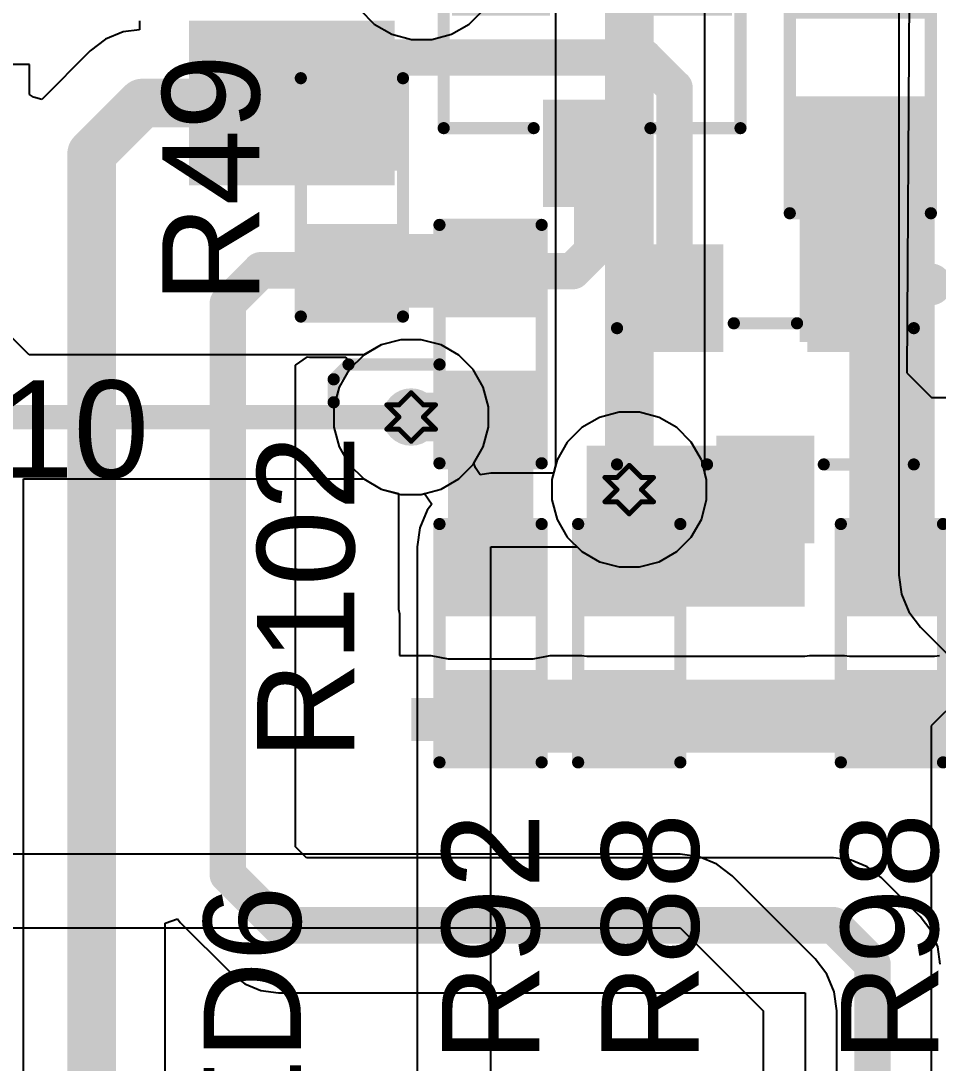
# Model space of a CAD drawing. Header units: inches. Extents: x -3 to 5437, y -3 to 5435.
# Drawn here: x 132.48 to 142.06, y 30.69 to 41.58 of the extents above; entities that cross this region are included whole.
import ezdxf

# ---------------------------------------------------------------- set-up
doc = ezdxf.new("R2010")
doc.units = ezdxf.units.IN
for name, color, linetype in [('Bottom Layer', 5, 'Continuous'), ('Bottom Solder', 6, 'Continuous'), ('Drill Drawing', 1, 'Continuous'), ('GND', 16, 'Continuous'), ('PWR', 76, 'Continuous'), ('Top Layer', 1, 'Continuous'), ('Top Overlay', 2, 'Continuous'), ('Top Paste', 8, 'Continuous'), ('Top Solder', 216, 'Continuous'), ('Via Holes', 16, 'Continuous')]:
    doc.layers.add(name, color=color, linetype=linetype)
doc.styles.add('Arial', font='', dxfattribs={"height": 0.2})
doc.styles.get('Arial').set_extended_font_data('Arial')

# ---------------------------------------------------------------- blocks, each defined once
blk = doc.blocks.new('SOT_23_135')
at = {"layer": 'Top Layer'}
for points in [[(-0.41, 1.46), (0.41, 1.46), (0.41, 0.54), (-0.41, 0.54)], [(-1.36, -0.54), (-0.54, -0.54), (-0.54, -1.46), (-1.36, -1.46)], [(0.54, -0.54), (1.36, -0.54), (1.36, -1.46), (0.54, -1.46)]]:
    blk.add_hatch(color=1, dxfattribs=at).paths.add_polyline_path(points)
at = {"layer": 'Top Paste'}
for points in [[(-0.41, 1.46), (0.41, 1.46), (0.41, 0.54), (-0.41, 0.54)], [(-1.36, -0.54), (-0.54, -0.54), (-0.54, -1.46), (-1.36, -1.46)], [(0.54, -0.54), (1.36, -0.54), (1.36, -1.46), (0.54, -1.46)]]:
    blk.add_hatch(color=8, dxfattribs=at).paths.add_polyline_path(points)
at = {"layer": 'Top Solder'}
for points in [[(-0.512, 1.562), (0.512, 1.562), (0.512, 0.438), (-0.512, 0.438)], [(-1.462, -0.438), (-0.438, -0.438), (-0.438, -1.562), (-1.462, -1.562)], [(0.438, -0.438), (1.462, -0.438), (1.462, -1.562), (0.438, -1.562)]]:
    blk.add_hatch(color=216, dxfattribs=at).paths.add_polyline_path(points)
at = {"layer": 'Top Overlay'}
for points in [[(-1.549, 0.737, 0.127, 0.127, 0), (-1.549, -0.686, 0.127, 0.127, 0)], [(-0.61, 0.737, 0.127, 0.127, 0), (-1.549, 0.737, 0.127, 0.127, 0)], [(1.549, 0.737, 0.127, 0.127, 0), (0.61, 0.737, 0.127, 0.127, 0)], [(1.549, 0.737, 0.127, 0.127, 0), (1.549, -0.686, 0.127, 0.127, 0)], [(0.33, -0.737, 0.127, 0.127, 0), (-0.33, -0.737, 0.127, 0.127, 0)]]:
    blk.add_lwpolyline(points, format="xyseb", dxfattribs=at)
for points in [[(-1.581, 0.737, 0.0635, 0.0635, 1), (-1.518, 0.737, 0.0635, 0.0635, 1)], [(-1.581, 0.737, 0.0635, 0.0635, 1), (-1.518, 0.737, 0.0635, 0.0635, 1)], [(-0.641, 0.737, 0.0635, 0.0635, 1), (-0.578, 0.737, 0.0635, 0.0635, 1)], [(0.578, 0.737, 0.0635, 0.0635, 1), (0.641, 0.737, 0.0635, 0.0635, 1)], [(1.518, 0.737, 0.0635, 0.0635, 1), (1.581, 0.737, 0.0635, 0.0635, 1)], [(1.518, 0.737, 0.0635, 0.0635, 1), (1.581, 0.737, 0.0635, 0.0635, 1)], [(-1.581, -0.686, 0.0635, 0.0635, 1), (-1.518, -0.686, 0.0635, 0.0635, 1)], [(1.518, -0.686, 0.0635, 0.0635, 1), (1.581, -0.686, 0.0635, 0.0635, 1)], [(-0.362, -0.737, 0.0635, 0.0635, 1), (-0.298, -0.737, 0.0635, 0.0635, 1)], [(0.298, -0.737, 0.0635, 0.0635, 1), (0.362, -0.737, 0.0635, 0.0635, 1)], [(-1.636, -1.143, 0.254, 0.254, 1), (-1.819, -1.143, 0.254, 0.254, 1)], [(-1.882, -1.143, 0.127, 0.127, 1), (-1.755, -1.143, 0.127, 0.127, 1)], [(-1.699, -1.143, 0.127, 0.127, 1), (-1.572, -1.143, 0.127, 0.127, 1)]]:
    blk.add_lwpolyline(points, format="xyseb", close=True, dxfattribs=at)
blk = doc.blocks.new('RES_0603_294')
at = {"layer": 'Top Layer'}
for points in [[(-0.381, 0.4445), (-0.381, -0.4445), (-1.143, -0.4445), (-1.143, 0.4445)], [(1.143, 0.4445), (1.143, -0.4445), (0.381, -0.4445), (0.381, 0.4445)]]:
    blk.add_hatch(color=1, dxfattribs=at).paths.add_polyline_path(points)
at = {"layer": 'Top Paste'}
for points in [[(-0.381, 0.4445), (-0.381, -0.4445), (-1.143, -0.4445), (-1.143, 0.4445)], [(1.143, 0.4445), (1.143, -0.4445), (0.381, -0.4445), (0.381, 0.4445)]]:
    blk.add_hatch(color=8, dxfattribs=at).paths.add_polyline_path(points)
at = {"layer": 'Top Solder'}
for points in [[(-0.2794, 0.5461), (-0.2794, -0.5461), (-1.2446, -0.5461), (-1.2446, 0.5461)], [(1.2446, 0.5461), (1.2446, -0.5461), (0.2794, -0.5461), (0.2794, 0.5461)]]:
    blk.add_hatch(color=216, dxfattribs=at).paths.add_polyline_path(points)
at = {"layer": 'Top Overlay'}
for points in [[(-1.2446, 0.5334, 0.127, 0.127, 0), (-1.2446, -0.5334, 0.127, 0.127, 0)], [(-1.2446, 0.5334, 0.127, 0.127, 0), (1.2446, 0.5334, 0.127, 0.127, 0)], [(1.2446, 0.5334, 0.127, 0.127, 0), (1.2446, -0.5334, 0.127, 0.127, 0)], [(-1.2446, -0.5334, 0.127, 0.127, 0), (1.2446, -0.5334, 0.127, 0.127, 0)]]:
    blk.add_lwpolyline(points, format="xyseb", dxfattribs=at)
for points in [[(-1.27635, 0.5334, 0.0635, 0.0635, 1), (-1.21285, 0.5334, 0.0635, 0.0635, 1)], [(-1.27635, 0.5334, 0.0635, 0.0635, 1), (-1.21285, 0.5334, 0.0635, 0.0635, 1)], [(1.21285, 0.5334, 0.0635, 0.0635, 1), (1.27635, 0.5334, 0.0635, 0.0635, 1)], [(1.21285, 0.5334, 0.0635, 0.0635, 1), (1.27635, 0.5334, 0.0635, 0.0635, 1)], [(-1.27635, -0.5334, 0.0635, 0.0635, 1), (-1.21285, -0.5334, 0.0635, 0.0635, 1)], [(-1.27635, -0.5334, 0.0635, 0.0635, 1), (-1.21285, -0.5334, 0.0635, 0.0635, 1)], [(1.21285, -0.5334, 0.0635, 0.0635, 1), (1.27635, -0.5334, 0.0635, 0.0635, 1)], [(1.21285, -0.5334, 0.0635, 0.0635, 1), (1.27635, -0.5334, 0.0635, 0.0635, 1)]]:
    blk.add_lwpolyline(points, format="xyseb", close=True, dxfattribs=at)
blk = doc.blocks.new('RES_0603_298')
at = {"layer": 'Top Layer'}
for points in [[(-0.381, 0.4445), (-0.381, -0.4445), (-1.143, -0.4445), (-1.143, 0.4445)], [(1.143, 0.4445), (1.143, -0.4445), (0.381, -0.4445), (0.381, 0.4445)]]:
    blk.add_hatch(color=1, dxfattribs=at).paths.add_polyline_path(points)
at = {"layer": 'Top Paste'}
for points in [[(-0.381, 0.4445), (-0.381, -0.4445), (-1.143, -0.4445), (-1.143, 0.4445)], [(1.143, 0.4445), (1.143, -0.4445), (0.381, -0.4445), (0.381, 0.4445)]]:
    blk.add_hatch(color=8, dxfattribs=at).paths.add_polyline_path(points)
at = {"layer": 'Top Solder'}
for points in [[(-0.2794, 0.5461), (-0.2794, -0.5461), (-1.2446, -0.5461), (-1.2446, 0.5461)], [(1.2446, 0.5461), (1.2446, -0.5461), (0.2794, -0.5461), (0.2794, 0.5461)]]:
    blk.add_hatch(color=216, dxfattribs=at).paths.add_polyline_path(points)
at = {"layer": 'Top Overlay'}
for points in [[(-1.2446, -0.5334, 0.127, 0.127, 0), (-1.2446, 0.5334, 0.127, 0.127, 0)], [(1.2446, 0.5334, 0.127, 0.127, 0), (-1.2446, 0.5334, 0.127, 0.127, 0)], [(1.2446, -0.5334, 0.127, 0.127, 0), (1.2446, 0.5334, 0.127, 0.127, 0)], [(1.2446, -0.5334, 0.127, 0.127, 0), (-1.2446, -0.5334, 0.127, 0.127, 0)]]:
    blk.add_lwpolyline(points, format="xyseb", dxfattribs=at)
for points in [[(-1.27635, 0.5334, 0.0635, 0.0635, 1), (-1.21285, 0.5334, 0.0635, 0.0635, 1)], [(-1.27635, 0.5334, 0.0635, 0.0635, 1), (-1.21285, 0.5334, 0.0635, 0.0635, 1)], [(1.21285, 0.5334, 0.0635, 0.0635, 1), (1.27635, 0.5334, 0.0635, 0.0635, 1)], [(1.21285, 0.5334, 0.0635, 0.0635, 1), (1.27635, 0.5334, 0.0635, 0.0635, 1)], [(-1.27635, -0.5334, 0.0635, 0.0635, 1), (-1.21285, -0.5334, 0.0635, 0.0635, 1)], [(-1.27635, -0.5334, 0.0635, 0.0635, 1), (-1.21285, -0.5334, 0.0635, 0.0635, 1)], [(1.21285, -0.5334, 0.0635, 0.0635, 1), (1.27635, -0.5334, 0.0635, 0.0635, 1)], [(1.21285, -0.5334, 0.0635, 0.0635, 1), (1.27635, -0.5334, 0.0635, 0.0635, 1)]]:
    blk.add_lwpolyline(points, format="xyseb", close=True, dxfattribs=at)
blk = doc.blocks.new('RES_0805_300')
at = {"layer": 'Top Layer'}
for points in [[(-1.524, 0.635), (-0.508, 0.635), (-0.508, -0.635), (-1.524, -0.635)], [(0.508, 0.635), (1.524, 0.635), (1.524, -0.635), (0.508, -0.635)]]:
    blk.add_hatch(color=1, dxfattribs=at).paths.add_polyline_path(points)
at = {"layer": 'Top Paste'}
for points in [[(-1.524, 0.635), (-0.508, 0.635), (-0.508, -0.635), (-1.524, -0.635)], [(0.508, 0.635), (1.524, 0.635), (1.524, -0.635), (0.508, -0.635)]]:
    blk.add_hatch(color=8, dxfattribs=at).paths.add_polyline_path(points)
at = {"layer": 'Top Solder'}
for points in [[(-1.6256, 0.7366), (-0.4064, 0.7366), (-0.4064, -0.7366), (-1.6256, -0.7366)], [(0.4064, 0.7366), (1.6256, 0.7366), (1.6256, -0.7366), (0.4064, -0.7366)]]:
    blk.add_hatch(color=216, dxfattribs=at).paths.add_polyline_path(points)
at = {"layer": 'Top Overlay'}
for points in [[(-1.6256, 0.7366, 0.127, 0.127, 0), (1.6256, 0.7366, 0.127, 0.127, 0)], [(-1.6256, 0.7366, 0.127, 0.127, 0), (-1.6256, -0.7366, 0.127, 0.127, 0)], [(1.6256, 0.7366, 0.127, 0.127, 0), (1.6256, -0.7366, 0.127, 0.127, 0)], [(-1.6256, -0.7366, 0.127, 0.127, 0), (1.6256, -0.7366, 0.127, 0.127, 0)]]:
    blk.add_lwpolyline(points, format="xyseb", dxfattribs=at)
for points in [[(-1.65735, 0.7366, 0.0635, 0.0635, 1), (-1.59385, 0.7366, 0.0635, 0.0635, 1)], [(-1.65735, 0.7366, 0.0635, 0.0635, 1), (-1.59385, 0.7366, 0.0635, 0.0635, 1)], [(1.59385, 0.7366, 0.0635, 0.0635, 1), (1.65735, 0.7366, 0.0635, 0.0635, 1)], [(1.59385, 0.7366, 0.0635, 0.0635, 1), (1.65735, 0.7366, 0.0635, 0.0635, 1)], [(-1.65735, -0.7366, 0.0635, 0.0635, 1), (-1.59385, -0.7366, 0.0635, 0.0635, 1)], [(-1.65735, -0.7366, 0.0635, 0.0635, 1), (-1.59385, -0.7366, 0.0635, 0.0635, 1)], [(1.59385, -0.7366, 0.0635, 0.0635, 1), (1.65735, -0.7366, 0.0635, 0.0635, 1)], [(1.59385, -0.7366, 0.0635, 0.0635, 1), (1.65735, -0.7366, 0.0635, 0.0635, 1)]]:
    blk.add_lwpolyline(points, format="xyseb", close=True, dxfattribs=at)
blk = doc.blocks.new('RES_0603_304')
at = {"layer": 'Top Layer'}
for points in [[(-0.381, 0.4445), (-0.381, -0.4445), (-1.143, -0.4445), (-1.143, 0.4445)], [(1.143, 0.4445), (1.143, -0.4445), (0.381, -0.4445), (0.381, 0.4445)]]:
    blk.add_hatch(color=1, dxfattribs=at).paths.add_polyline_path(points)
at = {"layer": 'Top Paste'}
for points in [[(-0.381, 0.4445), (-0.381, -0.4445), (-1.143, -0.4445), (-1.143, 0.4445)], [(1.143, 0.4445), (1.143, -0.4445), (0.381, -0.4445), (0.381, 0.4445)]]:
    blk.add_hatch(color=8, dxfattribs=at).paths.add_polyline_path(points)
at = {"layer": 'Top Solder'}
for points in [[(-0.2794, 0.5461), (-0.2794, -0.5461), (-1.2446, -0.5461), (-1.2446, 0.5461)], [(1.2446, 0.5461), (1.2446, -0.5461), (0.2794, -0.5461), (0.2794, 0.5461)]]:
    blk.add_hatch(color=216, dxfattribs=at).paths.add_polyline_path(points)
at = {"layer": 'Top Overlay'}
for points in [[(-1.2446, 0.5334, 0.127, 0.127, 0), (-1.2446, -0.5334, 0.127, 0.127, 0)], [(-1.2446, 0.5334, 0.127, 0.127, 0), (1.2446, 0.5334, 0.127, 0.127, 0)], [(1.2446, 0.5334, 0.127, 0.127, 0), (1.2446, -0.5334, 0.127, 0.127, 0)], [(-1.2446, -0.5334, 0.127, 0.127, 0), (1.2446, -0.5334, 0.127, 0.127, 0)]]:
    blk.add_lwpolyline(points, format="xyseb", dxfattribs=at)
for points in [[(-1.27635, 0.5334, 0.0635, 0.0635, 1), (-1.21285, 0.5334, 0.0635, 0.0635, 1)], [(-1.27635, 0.5334, 0.0635, 0.0635, 1), (-1.21285, 0.5334, 0.0635, 0.0635, 1)], [(1.21285, 0.5334, 0.0635, 0.0635, 1), (1.27635, 0.5334, 0.0635, 0.0635, 1)], [(1.21285, 0.5334, 0.0635, 0.0635, 1), (1.27635, 0.5334, 0.0635, 0.0635, 1)], [(-1.27635, -0.5334, 0.0635, 0.0635, 1), (-1.21285, -0.5334, 0.0635, 0.0635, 1)], [(-1.27635, -0.5334, 0.0635, 0.0635, 1), (-1.21285, -0.5334, 0.0635, 0.0635, 1)], [(1.21285, -0.5334, 0.0635, 0.0635, 1), (1.27635, -0.5334, 0.0635, 0.0635, 1)], [(1.21285, -0.5334, 0.0635, 0.0635, 1), (1.27635, -0.5334, 0.0635, 0.0635, 1)]]:
    blk.add_lwpolyline(points, format="xyseb", close=True, dxfattribs=at)
blk = doc.blocks.new('RES_0603_308')
at = {"layer": 'Top Layer'}
for points in [[(-0.381, 0.4445), (-0.381, -0.4445), (-1.143, -0.4445), (-1.143, 0.4445)], [(1.143, 0.4445), (1.143, -0.4445), (0.381, -0.4445), (0.381, 0.4445)]]:
    blk.add_hatch(color=1, dxfattribs=at).paths.add_polyline_path(points)
at = {"layer": 'Top Paste'}
for points in [[(-0.381, 0.4445), (-0.381, -0.4445), (-1.143, -0.4445), (-1.143, 0.4445)], [(1.143, 0.4445), (1.143, -0.4445), (0.381, -0.4445), (0.381, 0.4445)]]:
    blk.add_hatch(color=8, dxfattribs=at).paths.add_polyline_path(points)
at = {"layer": 'Top Solder'}
for points in [[(-0.2794, 0.5461), (-0.2794, -0.5461), (-1.2446, -0.5461), (-1.2446, 0.5461)], [(1.2446, 0.5461), (1.2446, -0.5461), (0.2794, -0.5461), (0.2794, 0.5461)]]:
    blk.add_hatch(color=216, dxfattribs=at).paths.add_polyline_path(points)
at = {"layer": 'Top Overlay'}
for points in [[(-1.2446, 0.5334, 0.127, 0.127, 0), (-1.2446, -0.5334, 0.127, 0.127, 0)], [(-1.2446, 0.5334, 0.127, 0.127, 0), (1.2446, 0.5334, 0.127, 0.127, 0)], [(1.2446, 0.5334, 0.127, 0.127, 0), (1.2446, -0.5334, 0.127, 0.127, 0)], [(-1.2446, -0.5334, 0.127, 0.127, 0), (1.2446, -0.5334, 0.127, 0.127, 0)]]:
    blk.add_lwpolyline(points, format="xyseb", dxfattribs=at)
for points in [[(-1.27635, 0.5334, 0.0635, 0.0635, 1), (-1.21285, 0.5334, 0.0635, 0.0635, 1)], [(-1.27635, 0.5334, 0.0635, 0.0635, 1), (-1.21285, 0.5334, 0.0635, 0.0635, 1)], [(1.21285, 0.5334, 0.0635, 0.0635, 1), (1.27635, 0.5334, 0.0635, 0.0635, 1)], [(1.21285, 0.5334, 0.0635, 0.0635, 1), (1.27635, 0.5334, 0.0635, 0.0635, 1)], [(-1.27635, -0.5334, 0.0635, 0.0635, 1), (-1.21285, -0.5334, 0.0635, 0.0635, 1)], [(-1.27635, -0.5334, 0.0635, 0.0635, 1), (-1.21285, -0.5334, 0.0635, 0.0635, 1)], [(1.21285, -0.5334, 0.0635, 0.0635, 1), (1.27635, -0.5334, 0.0635, 0.0635, 1)], [(1.21285, -0.5334, 0.0635, 0.0635, 1), (1.27635, -0.5334, 0.0635, 0.0635, 1)]]:
    blk.add_lwpolyline(points, format="xyseb", close=True, dxfattribs=at)
blk = doc.blocks.new('SOT_23_323')
at = {"layer": 'Top Layer'}
for points in [[(-0.41, 1.46), (0.41, 1.46), (0.41, 0.54), (-0.41, 0.54)], [(-1.36, -0.54), (-0.54, -0.54), (-0.54, -1.46), (-1.36, -1.46)], [(0.54, -0.54), (1.36, -0.54), (1.36, -1.46), (0.54, -1.46)]]:
    blk.add_hatch(color=1, dxfattribs=at).paths.add_polyline_path(points)
at = {"layer": 'Top Paste'}
for points in [[(-0.41, 1.46), (0.41, 1.46), (0.41, 0.54), (-0.41, 0.54)], [(-1.36, -0.54), (-0.54, -0.54), (-0.54, -1.46), (-1.36, -1.46)], [(0.54, -0.54), (1.36, -0.54), (1.36, -1.46), (0.54, -1.46)]]:
    blk.add_hatch(color=8, dxfattribs=at).paths.add_polyline_path(points)
at = {"layer": 'Top Solder'}
for points in [[(-0.512, 1.562), (0.512, 1.562), (0.512, 0.438), (-0.512, 0.438)], [(-1.462, -0.438), (-0.438, -0.438), (-0.438, -1.562), (-1.462, -1.562)], [(0.438, -0.438), (1.462, -0.438), (1.462, -1.562), (0.438, -1.562)]]:
    blk.add_hatch(color=216, dxfattribs=at).paths.add_polyline_path(points)
at = {"layer": 'Top Overlay'}
for points in [[(-0.61, 0.737, 0.127, 0.127, 0), (-1.549, 0.737, 0.127, 0.127, 0)], [(-1.549, 0.737, 0.127, 0.127, 0), (-1.549, -0.686, 0.127, 0.127, 0)], [(1.549, 0.737, 0.127, 0.127, 0), (0.61, 0.737, 0.127, 0.127, 0)], [(1.549, 0.737, 0.127, 0.127, 0), (1.549, -0.686, 0.127, 0.127, 0)], [(0.33, -0.737, 0.127, 0.127, 0), (-0.33, -0.737, 0.127, 0.127, 0)]]:
    blk.add_lwpolyline(points, format="xyseb", dxfattribs=at)
for points in [[(-1.581, 0.737, 0.0635, 0.0635, 1), (-1.518, 0.737, 0.0635, 0.0635, 1)], [(-1.581, 0.737, 0.0635, 0.0635, 1), (-1.518, 0.737, 0.0635, 0.0635, 1)], [(-0.641, 0.737, 0.0635, 0.0635, 1), (-0.578, 0.737, 0.0635, 0.0635, 1)], [(0.578, 0.737, 0.0635, 0.0635, 1), (0.641, 0.737, 0.0635, 0.0635, 1)], [(1.518, 0.737, 0.0635, 0.0635, 1), (1.581, 0.737, 0.0635, 0.0635, 1)], [(1.518, 0.737, 0.0635, 0.0635, 1), (1.581, 0.737, 0.0635, 0.0635, 1)], [(-1.581, -0.686, 0.0635, 0.0635, 1), (-1.518, -0.686, 0.0635, 0.0635, 1)], [(1.518, -0.686, 0.0635, 0.0635, 1), (1.581, -0.686, 0.0635, 0.0635, 1)], [(-0.362, -0.737, 0.0635, 0.0635, 1), (-0.298, -0.737, 0.0635, 0.0635, 1)], [(0.298, -0.737, 0.0635, 0.0635, 1), (0.362, -0.737, 0.0635, 0.0635, 1)], [(-1.636, -1.143, 0.254, 0.254, 1), (-1.819, -1.143, 0.254, 0.254, 1)], [(-1.882, -1.143, 0.127, 0.127, 1), (-1.755, -1.143, 0.127, 0.127, 1)], [(-1.699, -1.143, 0.127, 0.127, 1), (-1.572, -1.143, 0.127, 0.127, 1)]]:
    blk.add_lwpolyline(points, format="xyseb", close=True, dxfattribs=at)
blk = doc.blocks.new('RES_0603_427')
at = {"layer": 'Top Layer'}
for points in [[(-0.381, 0.4445), (-0.381, -0.4445), (-1.143, -0.4445), (-1.143, 0.4445)], [(1.143, 0.4445), (1.143, -0.4445), (0.381, -0.4445), (0.381, 0.4445)]]:
    blk.add_hatch(color=1, dxfattribs=at).paths.add_polyline_path(points)
at = {"layer": 'Top Paste'}
for points in [[(-0.381, 0.4445), (-0.381, -0.4445), (-1.143, -0.4445), (-1.143, 0.4445)], [(1.143, 0.4445), (1.143, -0.4445), (0.381, -0.4445), (0.381, 0.4445)]]:
    blk.add_hatch(color=8, dxfattribs=at).paths.add_polyline_path(points)
at = {"layer": 'Top Solder'}
for points in [[(-0.2794, 0.5461), (-0.2794, -0.5461), (-1.2446, -0.5461), (-1.2446, 0.5461)], [(1.2446, 0.5461), (1.2446, -0.5461), (0.2794, -0.5461), (0.2794, 0.5461)]]:
    blk.add_hatch(color=216, dxfattribs=at).paths.add_polyline_path(points)
at = {"layer": 'Top Overlay'}
for points in [[(-1.2446, 0.5334, 0.127, 0.127, 0), (1.2446, 0.5334, 0.127, 0.127, 0)], [(-1.2446, 0.5334, 0.127, 0.127, 0), (-1.2446, -0.5334, 0.127, 0.127, 0)], [(1.2446, 0.5334, 0.127, 0.127, 0), (1.2446, -0.5334, 0.127, 0.127, 0)], [(-1.2446, -0.5334, 0.127, 0.127, 0), (1.2446, -0.5334, 0.127, 0.127, 0)]]:
    blk.add_lwpolyline(points, format="xyseb", dxfattribs=at)
for points in [[(-1.27635, 0.5334, 0.0635, 0.0635, 1), (-1.21285, 0.5334, 0.0635, 0.0635, 1)], [(-1.27635, 0.5334, 0.0635, 0.0635, 1), (-1.21285, 0.5334, 0.0635, 0.0635, 1)], [(1.21285, 0.5334, 0.0635, 0.0635, 1), (1.27635, 0.5334, 0.0635, 0.0635, 1)], [(1.21285, 0.5334, 0.0635, 0.0635, 1), (1.27635, 0.5334, 0.0635, 0.0635, 1)], [(-1.27635, -0.5334, 0.0635, 0.0635, 1), (-1.21285, -0.5334, 0.0635, 0.0635, 1)], [(-1.27635, -0.5334, 0.0635, 0.0635, 1), (-1.21285, -0.5334, 0.0635, 0.0635, 1)], [(1.21285, -0.5334, 0.0635, 0.0635, 1), (1.27635, -0.5334, 0.0635, 0.0635, 1)], [(1.21285, -0.5334, 0.0635, 0.0635, 1), (1.27635, -0.5334, 0.0635, 0.0635, 1)]]:
    blk.add_lwpolyline(points, format="xyseb", close=True, dxfattribs=at)

msp = doc.modelspace()

# ---------------------------------------------------------------- hatches: boundary and pattern name
at = {"layer": 'Bottom Layer'}
h = msp.add_hatch(color=5, dxfattribs=at)
edge = h.paths.add_edge_path()
edge.add_arc((136.556, 37.44), 0.3, 0, 360)
h = msp.add_hatch(color=5, dxfattribs=at)
edge = h.paths.add_edge_path()
edge.add_arc((138.833, 36.682), 0.3, 0, 360)
at = {"layer": 'Bottom Solder'}
h = msp.add_hatch(color=6, dxfattribs=at)
edge = h.paths.add_edge_path()
edge.add_arc((136.556, 37.44), 0.15, 0, 360)
h = msp.add_hatch(color=6, dxfattribs=at)
edge = h.paths.add_edge_path()
edge.add_arc((138.833, 36.682), 0.15, 0, 360)
at = {"layer": 'GND'}
h = msp.add_hatch(color=16, dxfattribs=at)
edge = h.paths.add_edge_path()
edge.add_arc((136.556, 37.44), 0.3, 0, 360)
h = msp.add_hatch(color=16, dxfattribs=at)
edge = h.paths.add_edge_path()
edge.add_arc((138.833, 36.682), 0.3, 0, 360)
at = {"layer": 'PWR'}
h = msp.add_hatch(color=76, dxfattribs=at)
edge = h.paths.add_edge_path()
edge.add_arc((136.556, 37.44), 0.3, 0, 360)
h = msp.add_hatch(color=76, dxfattribs=at)
edge = h.paths.add_edge_path()
edge.add_arc((138.833, 36.682), 0.3, 0, 360)
at = {"layer": 'Top Layer'}
for points in [[(134.236, 39.861), (136.382, 39.861), (136.382, 41.578), (134.236, 41.578)], [(134.236, 39.861), (136.382, 39.861), (136.382, 41.283), (134.236, 41.283)], [(135.479, 40.107), (136.382, 40.107), (136.382, 41.276), (135.479, 41.276)], [(140.611, 38.222), (141.881, 38.222), (141.881, 40.686), (140.611, 40.686)], [(141.132, 35.459), (142.021, 35.459), (142.021, 40.686), (141.132, 40.686)], [(135.493, 38.583), (137.83, 38.583), (137.83, 39.353), (135.493, 39.353)], [(136.941, 35.434), (137.83, 35.434), (137.83, 37.821), (136.941, 37.821)], [(138.389, 35.459), (140.665, 35.459), (140.665, 37.142), (138.389, 37.142)], [(136.941, 33.935), (145.424, 33.935), (145.424, 34.697), (136.941, 34.697)], [(137.344, 34.506), (136.556, 34.506), (136.556, 34.056), (137.344, 34.056)]]:
    msp.add_hatch(color=1, dxfattribs=at).paths.add_polyline_path(points)
h = msp.add_hatch(color=1, dxfattribs=at)
edge = h.paths.add_edge_path()
edge.add_arc((136.556, 37.44), 0.3, 0, 360)
h = msp.add_hatch(color=1, dxfattribs=at)
edge = h.paths.add_edge_path()
edge.add_arc((138.833, 36.682), 0.3, 0, 360)
at = {"layer": 'Top Solder'}
h = msp.add_hatch(color=216, dxfattribs=at)
edge = h.paths.add_edge_path()
edge.add_arc((136.556, 37.44), 0.15, 0, 360)
h = msp.add_hatch(color=216, dxfattribs=at)
edge = h.paths.add_edge_path()
edge.add_arc((138.833, 36.682), 0.15, 0, 360)
at = {"layer": 'Via Holes'}
h = msp.add_hatch(color=7, dxfattribs=at)
edge = h.paths.add_edge_path()
edge.add_arc((136.556, 37.44), 0.15, 0, 360)
h = msp.add_hatch(color=7, dxfattribs=at)
edge = h.paths.add_edge_path()
edge.add_arc((138.833, 36.682), 0.15, 0, 360)

# ---------------------------------------------------------------- linework, layer by layer
at = {"layer": 'Bottom Layer'}
for p, q in [((139.624, 38.262), (139.624, 44.052)), ((141.771, 44.055), (141.731, 37.9)), ((132.568, 38.088), (127.873, 42.784)), ((138.064, 42.688), (138.064, 36.936)), ((136.449, 38.248), (136.244, 38.193)), ((136.662, 38.248), (136.449, 38.248)), ((136.868, 38.193), (136.662, 38.248)), ((139.624, 36.853), (139.624, 38.262)), ((136.244, 38.193), (136.061, 38.088)), ((137.052, 38.087), (136.868, 38.193)), ((136.061, 38.088), (132.568, 38.088)), ((137.202, 37.937), (137.052, 38.087)), ((137.309, 37.752), (137.202, 37.937)), ((141.731, 37.9), (141.988, 37.643)), ((137.364, 37.547), (137.309, 37.752)), ((141.988, 37.643), (146.711, 37.643)), ((137.364, 37.334), (137.364, 37.547)), ((137.309, 37.129), (137.364, 37.334)), ((137.21, 36.958), (137.309, 37.129)), ((137.228, 36.908), (137.21, 36.958)), ((137.276, 36.838), (137.228, 36.908)), ((138.064, 36.936), (138.042, 36.853)), ((137.389, 36.853), (137.276, 36.838)), ((138.042, 36.853), (137.389, 36.853)), ((139.641, 36.789), (139.624, 36.853)), ((132.509, 23.203), (132.509, 36.793)), ((132.509, 36.793), (136.061, 36.793)), ((136.061, 36.793), (136.244, 36.688)), ((136.244, 36.688), (136.449, 36.632)), ((139.641, 36.576), (139.641, 36.789)), ((136.449, 36.632), (136.662, 36.632)), ((136.662, 36.632), (136.695, 36.641)), ((136.695, 36.641), (136.77, 36.53)), ((139.586, 36.37), (139.641, 36.576)), ((136.723, 36.469), (136.646, 36.284)), ((136.77, 36.53), (136.723, 36.469)), ((139.48, 36.186), (139.586, 36.37)), ((136.646, 36.284), (136.62, 36.085)), ((139.329, 36.036), (139.48, 36.186)), ((136.62, 36.085), (136.62, 24.16)), ((137.389, 13.741), (137.389, 36.085)), ((137.389, 36.085), (138.288, 36.085)), ((138.288, 36.085), (138.337, 36.036)), ((138.337, 36.036), (138.521, 35.929)), ((139.145, 35.929), (139.329, 36.036)), ((138.521, 35.929), (138.727, 35.874)), ((138.939, 35.874), (139.145, 35.929)), ((138.727, 35.874), (138.939, 35.874)), ((142.28, 34.508), (141.986, 34.214)), ((141.986, 34.214), (141.986, 19.251))]:
    msp.add_line(p, q, dxfattribs=at)
for points in [[(138.833, 36.682, 0.508, 0.508, 0), (138.833, 43.006, 0.508, 0.508, 0)], [(132.3, 37.44, 0.254, 0.254, 0), (136.556, 37.44, 0.254, 0.254, 0)]]:
    msp.add_lwpolyline(points, format="xyseb", dxfattribs=at)
for points in [[(136.492, 37.44, 0.127, 0.127, 1), (136.619, 37.44, 0.127, 0.127, 1)], [(138.706, 36.682, 0.254, 0.254, 1), (138.96, 36.682, 0.254, 0.254, 1)]]:
    msp.add_lwpolyline(points, format="xyseb", close=True, dxfattribs=at)
at = {"layer": 'Drill Drawing'}
for points in [[(136.429, 37.567, 0.0508, 0.0508, 0), (136.556, 37.694, 0.0508, 0.0508, 0)], [(136.556, 37.694, 0.0508, 0.0508, 0), (136.683, 37.567, 0.0508, 0.0508, 0)], [(136.302, 37.567, 0.0508, 0.0508, 0), (136.429, 37.44, 0.0508, 0.0508, 0)], [(136.302, 37.567, 0.0508, 0.0508, 0), (136.429, 37.567, 0.0508, 0.0508, 0)], [(136.683, 37.567, 0.0508, 0.0508, 0), (136.81, 37.567, 0.0508, 0.0508, 0)], [(136.683, 37.44, 0.0508, 0.0508, 0), (136.81, 37.567, 0.0508, 0.0508, 0)], [(136.302, 37.313, 0.0508, 0.0508, 0), (136.429, 37.44, 0.0508, 0.0508, 0)], [(136.683, 37.44, 0.0508, 0.0508, 0), (136.81, 37.313, 0.0508, 0.0508, 0)], [(136.302, 37.313, 0.0508, 0.0508, 0), (136.429, 37.313, 0.0508, 0.0508, 0)], [(136.429, 37.313, 0.0508, 0.0508, 0), (136.556, 37.186, 0.0508, 0.0508, 0)], [(136.556, 37.186, 0.0508, 0.0508, 0), (136.683, 37.313, 0.0508, 0.0508, 0)], [(136.683, 37.313, 0.0508, 0.0508, 0), (136.81, 37.313, 0.0508, 0.0508, 0)], [(138.706, 36.809, 0.0508, 0.0508, 0), (138.833, 36.936, 0.0508, 0.0508, 0)], [(138.833, 36.936, 0.0508, 0.0508, 0), (138.96, 36.809, 0.0508, 0.0508, 0)], [(138.579, 36.809, 0.0508, 0.0508, 0), (138.706, 36.682, 0.0508, 0.0508, 0)], [(138.579, 36.809, 0.0508, 0.0508, 0), (138.706, 36.809, 0.0508, 0.0508, 0)], [(138.96, 36.809, 0.0508, 0.0508, 0), (139.087, 36.809, 0.0508, 0.0508, 0)], [(138.96, 36.682, 0.0508, 0.0508, 0), (139.087, 36.809, 0.0508, 0.0508, 0)], [(138.579, 36.555, 0.0508, 0.0508, 0), (138.706, 36.682, 0.0508, 0.0508, 0)], [(138.96, 36.682, 0.0508, 0.0508, 0), (139.087, 36.555, 0.0508, 0.0508, 0)], [(138.579, 36.555, 0.0508, 0.0508, 0), (138.706, 36.555, 0.0508, 0.0508, 0)], [(138.706, 36.555, 0.0508, 0.0508, 0), (138.833, 36.428, 0.0508, 0.0508, 0)], [(138.833, 36.428, 0.0508, 0.0508, 0), (138.96, 36.555, 0.0508, 0.0508, 0)], [(138.96, 36.555, 0.0508, 0.0508, 0), (139.087, 36.555, 0.0508, 0.0508, 0)]]:
    msp.add_lwpolyline(points, format="xyseb", dxfattribs=at)
for points in [[(136.543, 37.694, 0.0254, 0.0254, 1), (136.569, 37.694, 0.0254, 0.0254, 1)], [(136.543, 37.694, 0.0254, 0.0254, 1), (136.569, 37.694, 0.0254, 0.0254, 1)], [(136.289, 37.567, 0.0254, 0.0254, 1), (136.315, 37.567, 0.0254, 0.0254, 1)], [(136.289, 37.567, 0.0254, 0.0254, 1), (136.315, 37.567, 0.0254, 0.0254, 1)], [(136.416, 37.567, 0.0254, 0.0254, 1), (136.442, 37.567, 0.0254, 0.0254, 1)], [(136.416, 37.567, 0.0254, 0.0254, 1), (136.442, 37.567, 0.0254, 0.0254, 1)], [(136.67, 37.567, 0.0254, 0.0254, 1), (136.696, 37.567, 0.0254, 0.0254, 1)], [(136.67, 37.567, 0.0254, 0.0254, 1), (136.696, 37.567, 0.0254, 0.0254, 1)], [(136.797, 37.567, 0.0254, 0.0254, 1), (136.823, 37.567, 0.0254, 0.0254, 1)], [(136.797, 37.567, 0.0254, 0.0254, 1), (136.823, 37.567, 0.0254, 0.0254, 1)], [(136.416, 37.44, 0.0254, 0.0254, 1), (136.442, 37.44, 0.0254, 0.0254, 1)], [(136.416, 37.44, 0.0254, 0.0254, 1), (136.442, 37.44, 0.0254, 0.0254, 1)], [(136.67, 37.44, 0.0254, 0.0254, 1), (136.696, 37.44, 0.0254, 0.0254, 1)], [(136.67, 37.44, 0.0254, 0.0254, 1), (136.696, 37.44, 0.0254, 0.0254, 1)], [(136.289, 37.313, 0.0254, 0.0254, 1), (136.315, 37.313, 0.0254, 0.0254, 1)], [(136.289, 37.313, 0.0254, 0.0254, 1), (136.315, 37.313, 0.0254, 0.0254, 1)], [(136.416, 37.313, 0.0254, 0.0254, 1), (136.442, 37.313, 0.0254, 0.0254, 1)], [(136.416, 37.313, 0.0254, 0.0254, 1), (136.442, 37.313, 0.0254, 0.0254, 1)], [(136.67, 37.313, 0.0254, 0.0254, 1), (136.696, 37.313, 0.0254, 0.0254, 1)], [(136.67, 37.313, 0.0254, 0.0254, 1), (136.696, 37.313, 0.0254, 0.0254, 1)], [(136.797, 37.313, 0.0254, 0.0254, 1), (136.823, 37.313, 0.0254, 0.0254, 1)], [(136.797, 37.313, 0.0254, 0.0254, 1), (136.823, 37.313, 0.0254, 0.0254, 1)], [(136.543, 37.186, 0.0254, 0.0254, 1), (136.569, 37.186, 0.0254, 0.0254, 1)], [(136.543, 37.186, 0.0254, 0.0254, 1), (136.569, 37.186, 0.0254, 0.0254, 1)], [(138.82, 36.936, 0.0254, 0.0254, 1), (138.846, 36.936, 0.0254, 0.0254, 1)], [(138.82, 36.936, 0.0254, 0.0254, 1), (138.846, 36.936, 0.0254, 0.0254, 1)], [(138.566, 36.809, 0.0254, 0.0254, 1), (138.592, 36.809, 0.0254, 0.0254, 1)], [(138.566, 36.809, 0.0254, 0.0254, 1), (138.592, 36.809, 0.0254, 0.0254, 1)], [(138.693, 36.809, 0.0254, 0.0254, 1), (138.719, 36.809, 0.0254, 0.0254, 1)], [(138.693, 36.809, 0.0254, 0.0254, 1), (138.719, 36.809, 0.0254, 0.0254, 1)], [(138.947, 36.809, 0.0254, 0.0254, 1), (138.973, 36.809, 0.0254, 0.0254, 1)], [(138.947, 36.809, 0.0254, 0.0254, 1), (138.973, 36.809, 0.0254, 0.0254, 1)], [(139.074, 36.809, 0.0254, 0.0254, 1), (139.1, 36.809, 0.0254, 0.0254, 1)], [(139.074, 36.809, 0.0254, 0.0254, 1), (139.1, 36.809, 0.0254, 0.0254, 1)], [(138.693, 36.682, 0.0254, 0.0254, 1), (138.719, 36.682, 0.0254, 0.0254, 1)], [(138.693, 36.682, 0.0254, 0.0254, 1), (138.719, 36.682, 0.0254, 0.0254, 1)], [(138.947, 36.682, 0.0254, 0.0254, 1), (138.973, 36.682, 0.0254, 0.0254, 1)], [(138.947, 36.682, 0.0254, 0.0254, 1), (138.973, 36.682, 0.0254, 0.0254, 1)], [(138.566, 36.555, 0.0254, 0.0254, 1), (138.592, 36.555, 0.0254, 0.0254, 1)], [(138.566, 36.555, 0.0254, 0.0254, 1), (138.592, 36.555, 0.0254, 0.0254, 1)], [(138.693, 36.555, 0.0254, 0.0254, 1), (138.719, 36.555, 0.0254, 0.0254, 1)], [(138.693, 36.555, 0.0254, 0.0254, 1), (138.719, 36.555, 0.0254, 0.0254, 1)], [(138.947, 36.555, 0.0254, 0.0254, 1), (138.973, 36.555, 0.0254, 0.0254, 1)], [(138.947, 36.555, 0.0254, 0.0254, 1), (138.973, 36.555, 0.0254, 0.0254, 1)], [(139.074, 36.555, 0.0254, 0.0254, 1), (139.1, 36.555, 0.0254, 0.0254, 1)], [(139.074, 36.555, 0.0254, 0.0254, 1), (139.1, 36.555, 0.0254, 0.0254, 1)], [(138.82, 36.428, 0.0254, 0.0254, 1), (138.846, 36.428, 0.0254, 0.0254, 1)], [(138.82, 36.428, 0.0254, 0.0254, 1), (138.846, 36.428, 0.0254, 0.0254, 1)]]:
    msp.add_lwpolyline(points, format="xyseb", close=True, dxfattribs=at)
at = {"layer": 'GND'}
for p, q in [((136.449, 38.248), (136.244, 38.193)), ((136.662, 38.248), (136.449, 38.248)), ((136.868, 38.193), (136.662, 38.248)), ((136.244, 38.193), (136.06, 38.087)), ((137.052, 38.087), (136.868, 38.193)), ((136.06, 38.087), (135.909, 37.937)), ((137.202, 37.937), (137.052, 38.087)), ((135.909, 37.937), (135.803, 37.752)), ((137.309, 37.752), (137.202, 37.937)), ((135.803, 37.752), (135.748, 37.547)), ((137.364, 37.547), (137.309, 37.752)), ((135.748, 37.547), (135.748, 37.334)), ((137.364, 37.334), (137.364, 37.547)), ((138.727, 37.49), (138.521, 37.435)), ((138.939, 37.49), (138.727, 37.49)), ((139.145, 37.435), (138.939, 37.49)), ((138.521, 37.435), (138.337, 37.329)), ((139.329, 37.329), (139.145, 37.435)), ((135.748, 37.334), (135.803, 37.129)), ((137.309, 37.129), (137.364, 37.334)), ((138.337, 37.329), (138.186, 37.178)), ((139.48, 37.178), (139.329, 37.329)), ((135.803, 37.129), (135.909, 36.944)), ((137.202, 36.944), (137.309, 37.129)), ((138.186, 37.178), (138.08, 36.994)), ((139.586, 36.994), (139.48, 37.178)), ((135.909, 36.944), (136.06, 36.794)), ((137.052, 36.794), (137.202, 36.944)), ((138.08, 36.994), (138.025, 36.789)), ((139.641, 36.789), (139.586, 36.994)), ((136.06, 36.794), (136.244, 36.688)), ((136.868, 36.688), (137.052, 36.794)), ((136.244, 36.688), (136.449, 36.632)), ((136.662, 36.632), (136.868, 36.688)), ((138.025, 36.789), (138.025, 36.576)), ((139.641, 36.576), (139.641, 36.789)), ((136.449, 36.632), (136.662, 36.632)), ((138.025, 36.576), (138.08, 36.37)), ((139.586, 36.37), (139.641, 36.576)), ((138.08, 36.37), (138.186, 36.186)), ((139.48, 36.186), (139.586, 36.37)), ((138.186, 36.186), (138.337, 36.036)), ((139.329, 36.036), (139.48, 36.186)), ((138.337, 36.036), (138.521, 35.929)), ((139.145, 35.929), (139.329, 36.036)), ((138.521, 35.929), (138.727, 35.874)), ((138.939, 35.874), (139.145, 35.929)), ((138.727, 35.874), (138.939, 35.874))]:
    msp.add_line(p, q, dxfattribs=at)
at = {"layer": 'PWR'}
for p, q in [((141.649, 42.706), (141.649, 35.789)), ((136.019, 41.695), (136.17, 41.544)), ((137.162, 41.544), (137.313, 41.695)), ((136.17, 41.544), (136.354, 41.438)), ((136.978, 41.438), (137.162, 41.544)), ((136.354, 41.438), (136.56, 41.383)), ((136.56, 41.383), (136.772, 41.383)), ((136.772, 41.383), (136.978, 41.438)), ((136.449, 38.248), (136.244, 38.193)), ((136.662, 38.248), (136.449, 38.248)), ((136.868, 38.193), (136.662, 38.248)), ((136.244, 38.193), (136.06, 38.087)), ((137.052, 38.087), (136.868, 38.193)), ((136.06, 38.087), (135.909, 37.937)), ((137.202, 37.937), (137.052, 38.087)), ((135.909, 37.937), (135.803, 37.752)), ((137.309, 37.752), (137.202, 37.937)), ((135.803, 37.752), (135.748, 37.547)), ((137.364, 37.547), (137.309, 37.752)), ((135.748, 37.547), (135.748, 37.334)), ((137.364, 37.334), (137.364, 37.547)), ((138.727, 37.49), (138.521, 37.435)), ((138.939, 37.49), (138.727, 37.49)), ((139.145, 37.435), (138.939, 37.49)), ((138.521, 37.435), (138.337, 37.329)), ((139.329, 37.329), (139.145, 37.435)), ((135.748, 37.334), (135.803, 37.129)), ((137.309, 37.129), (137.364, 37.334)), ((138.337, 37.329), (138.186, 37.178)), ((139.48, 37.178), (139.329, 37.329)), ((135.803, 37.129), (135.909, 36.944)), ((137.202, 36.944), (137.309, 37.129)), ((138.186, 37.178), (138.08, 36.994)), ((139.586, 36.994), (139.48, 37.178)), ((135.909, 36.944), (136.06, 36.794)), ((137.052, 36.794), (137.202, 36.944)), ((138.08, 36.994), (138.025, 36.789)), ((139.641, 36.789), (139.586, 36.994)), ((136.06, 36.794), (136.244, 36.688)), ((136.868, 36.688), (137.052, 36.794)), ((136.244, 36.688), (136.449, 36.632)), ((136.662, 36.632), (136.868, 36.688)), ((138.025, 36.789), (138.025, 36.576)), ((139.641, 36.576), (139.641, 36.789)), ((136.449, 36.632), (136.662, 36.632)), ((138.025, 36.576), (138.08, 36.37)), ((139.586, 36.37), (139.641, 36.576)), ((138.08, 36.37), (138.186, 36.186)), ((139.48, 36.186), (139.586, 36.37)), ((138.186, 36.186), (138.337, 36.036)), ((139.329, 36.036), (139.48, 36.186)), ((138.337, 36.036), (138.521, 35.929)), ((139.145, 35.929), (139.329, 36.036)), ((138.521, 35.929), (138.727, 35.874)), ((138.939, 35.874), (139.145, 35.929)), ((138.727, 35.874), (138.939, 35.874)), ((141.649, 35.789), (141.649, 35.789)), ((141.649, 35.789), (141.675, 35.59)), ((141.675, 35.59), (141.752, 35.404)), ((141.752, 35.404), (141.874, 35.245)), ((141.874, 35.245), (142.586, 34.534)), ((139.364, 32.874), (131.189, 32.874)), ((139.563, 32.848), (139.364, 32.874)), ((139.748, 32.771), (139.563, 32.848)), ((139.907, 32.649), (139.748, 32.771)), ((140.775, 31.782), (139.907, 32.649)), ((131.189, 32.106), (139.364, 32.106)), ((139.364, 32.106), (140.231, 31.238)), ((140.897, 31.622), (140.775, 31.782)), ((140.974, 31.437), (140.897, 31.622)), ((141, 31.238), (140.974, 31.437)), ((140.231, 31.238), (140.231, 24.691)), ((141, 25.009), (141, 31.238))]:
    msp.add_line(p, q, dxfattribs=at)
at = {"layer": 'Top Layer'}
for p, q in [((133.718, 41.484), (133.549, 41.462)), ((133.718, 41.578), (133.718, 41.484)), ((133.364, 41.385), (133.204, 41.263)), ((133.549, 41.462), (133.364, 41.385)), ((133.204, 41.263), (132.699, 40.757)), ((133.204, 41.263), (133.204, 41.263)), ((132.572, 41.123), (132.275, 41.123)), ((132.572, 40.807), (132.572, 41.123)), ((132.613, 40.779), (132.572, 40.807)), ((132.699, 40.757), (132.613, 40.779)), ((135.347, 37.982), (135.474, 38.069)), ((135.474, 38.069), (135.493, 38.066)), ((135.493, 38.066), (135.872, 38.066)), ((135.872, 38.066), (135.921, 37.948)), ((135.347, 32.951), (135.347, 37.982)), ((135.909, 37.937), (135.803, 37.752)), ((135.921, 37.948), (135.909, 37.937)), ((135.803, 37.752), (135.748, 37.547)), ((135.748, 37.547), (135.748, 37.334)), ((135.748, 37.334), (135.803, 37.129)), ((135.803, 37.129), (135.909, 36.944)), ((135.909, 36.944), (136.06, 36.794)), ((136.06, 36.794), (136.244, 36.688)), ((136.244, 36.688), (136.423, 36.64)), ((136.423, 36.64), (136.423, 35.434)), ((136.423, 35.434), (136.433, 35.384)), ((136.433, 35.384), (136.433, 34.951)), ((136.433, 34.951), (136.763, 34.951)), ((136.763, 34.951), (136.941, 34.916)), ((137.83, 34.916), (138.007, 34.951)), ((138.007, 34.951), (138.339, 34.951)), ((138.339, 34.951), (138.389, 34.941)), ((140.665, 34.941), (140.715, 34.951)), ((140.715, 34.951), (141.082, 34.951)), ((141.082, 34.951), (141.132, 34.941)), ((142.021, 34.941), (142.071, 34.951)), ((136.941, 34.916), (137.83, 34.916)), ((138.389, 34.941), (140.665, 34.941)), ((141.132, 34.941), (142.021, 34.941)), ((135.462, 32.836), (135.347, 32.951)), ((140.967, 32.836), (135.462, 32.836)), ((141.149, 32.812), (140.967, 32.836)), ((141.319, 32.742), (141.149, 32.812)), ((141.465, 32.63), (141.319, 32.742)), ((141.871, 32.224), (141.465, 32.63)), ((141.983, 32.078), (141.871, 32.224)), ((133.988, 32.155), (134.115, 32.198)), ((133.988, 28.344), (133.988, 32.155)), ((134.115, 32.198), (134.144, 32.161)), ((134.144, 32.161), (134.672, 31.634)), ((142.054, 31.908), (141.983, 32.078)), ((142.078, 31.725), (142.054, 31.908)), ((134.672, 31.634), (134.818, 31.522)), ((134.818, 31.522), (134.987, 31.451)), ((134.987, 31.451), (135.17, 31.427)), ((135.17, 31.427), (140.669, 31.427)), ((140.669, 31.427), (140.669, 30.383))]:
    msp.add_line(p, q, dxfattribs=at)
for points in [[(136.345, 41.194, 0.381, 0.381, 0), (138.988, 41.194, 0.381, 0.381, 0)], [(138.988, 41.194, 0.381, 0.381, 0), (139.305, 40.877, 0.381, 0.381, 0)], [(139.305, 38.682, 0.381, 0.381, 0), (139.305, 40.877, 0.381, 0.381, 0)], [(133.22, 40.191, 0.508, 0.508, 0), (133.748, 40.719, 0.508, 0.508, 0)], [(133.748, 40.719, 0.508, 0.508, 0), (135.309, 40.719, 0.508, 0.508, 0)], [(133.22, 24.26, 0.508, 0.508, 0), (133.22, 40.191, 0.508, 0.508, 0)], [(138.445, 39.168, 0.381, 0.381, 0), (138.445, 40.194, 0.381, 0.381, 0)], [(138.242, 38.964, 0.381, 0.381, 0), (138.445, 39.168, 0.381, 0.381, 0)], [(134.642, 38.628, 0.381, 0.381, 0), (134.986, 38.972, 0.381, 0.381, 0)], [(134.986, 38.972, 0.381, 0.381, 0), (135.937, 38.972, 0.381, 0.381, 0)], [(137.495, 38.964, 0.381, 0.381, 0), (138.242, 38.964, 0.381, 0.381, 0)], [(134.642, 32.66, 0.381, 0.381, 0), (134.642, 38.628, 0.381, 0.381, 0)], [(136.556, 37.44, 0.508, 0.508, 0), (137.385, 37.44, 0.508, 0.508, 0)], [(134.642, 32.66, 0.381, 0.381, 0), (135.17, 32.132, 0.381, 0.381, 0)], [(135.17, 32.132, 0.381, 0.381, 0), (140.967, 32.132, 0.381, 0.381, 0)], [(140.967, 32.132, 0.381, 0.381, 0), (141.373, 31.725, 0.381, 0.381, 0)], [(141.373, 25.274, 0.381, 0.381, 0), (141.373, 31.725, 0.381, 0.381, 0)]]:
    msp.add_lwpolyline(points, format="xyseb", dxfattribs=at)
for points in [[(136.25, 41.194, 0.191, 0.191, 1), (136.441, 41.194, 0.191, 0.191, 1)], [(138.893, 41.194, 0.191, 0.191, 1), (139.084, 41.194, 0.191, 0.191, 1)], [(138.893, 41.194, 0.191, 0.191, 1), (139.084, 41.194, 0.191, 0.191, 1)], [(139.21, 40.877, 0.191, 0.191, 1), (139.401, 40.877, 0.191, 0.191, 1)], [(139.21, 40.877, 0.191, 0.191, 1), (139.401, 40.877, 0.191, 0.191, 1)], [(133.621, 40.719, 0.254, 0.254, 1), (133.875, 40.719, 0.254, 0.254, 1)], [(133.621, 40.719, 0.254, 0.254, 1), (133.875, 40.719, 0.254, 0.254, 1)], [(135.182, 40.719, 0.254, 0.254, 1), (135.436, 40.719, 0.254, 0.254, 1)], [(133.093, 40.191, 0.254, 0.254, 1), (133.347, 40.191, 0.254, 0.254, 1)], [(133.093, 40.191, 0.254, 0.254, 1), (133.347, 40.191, 0.254, 0.254, 1)], [(138.35, 40.194, 0.191, 0.191, 1), (138.541, 40.194, 0.191, 0.191, 1)], [(138.35, 39.168, 0.191, 0.191, 1), (138.541, 39.168, 0.191, 0.191, 1)], [(138.35, 39.168, 0.191, 0.191, 1), (138.541, 39.168, 0.191, 0.191, 1)], [(134.89, 38.972, 0.191, 0.191, 1), (135.081, 38.972, 0.191, 0.191, 1)], [(134.89, 38.972, 0.191, 0.191, 1), (135.081, 38.972, 0.191, 0.191, 1)], [(135.842, 38.972, 0.191, 0.191, 1), (136.033, 38.972, 0.191, 0.191, 1)], [(137.4, 38.964, 0.191, 0.191, 1), (137.591, 38.964, 0.191, 0.191, 1)], [(138.147, 38.964, 0.191, 0.191, 1), (138.337, 38.964, 0.191, 0.191, 1)], [(138.147, 38.964, 0.191, 0.191, 1), (138.337, 38.964, 0.191, 0.191, 1)], [(139.21, 38.682, 0.191, 0.191, 1), (139.401, 38.682, 0.191, 0.191, 1)], [(134.547, 38.628, 0.191, 0.191, 1), (134.737, 38.628, 0.191, 0.191, 1)], [(134.547, 38.628, 0.191, 0.191, 1), (134.737, 38.628, 0.191, 0.191, 1)], [(136.429, 37.44, 0.254, 0.254, 1), (136.683, 37.44, 0.254, 0.254, 1)], [(137.258, 37.44, 0.254, 0.254, 1), (137.512, 37.44, 0.254, 0.254, 1)], [(134.547, 32.66, 0.191, 0.191, 1), (134.737, 32.66, 0.191, 0.191, 1)], [(134.547, 32.66, 0.191, 0.191, 1), (134.737, 32.66, 0.191, 0.191, 1)], [(135.075, 32.132, 0.191, 0.191, 1), (135.265, 32.132, 0.191, 0.191, 1)], [(135.075, 32.132, 0.191, 0.191, 1), (135.265, 32.132, 0.191, 0.191, 1)], [(140.871, 32.132, 0.191, 0.191, 1), (141.062, 32.132, 0.191, 0.191, 1)], [(140.871, 32.132, 0.191, 0.191, 1), (141.062, 32.132, 0.191, 0.191, 1)], [(141.278, 31.725, 0.191, 0.191, 1), (141.468, 31.725, 0.191, 0.191, 1)], [(141.278, 31.725, 0.191, 0.191, 1), (141.468, 31.725, 0.191, 0.191, 1)]]:
    msp.add_lwpolyline(points, format="xyseb", close=True, dxfattribs=at)
at = {"layer": 'Top Overlay'}
for points in [[(135.747, 37.834, 0.127, 0.127, 0), (135.902, 37.989, 0.127, 0.127, 0)], [(135.902, 37.989, 0.127, 0.127, 0), (136.852, 37.989, 0.127, 0.127, 0)], [(135.747, 37.594, 0.127, 0.127, 0), (135.747, 37.834, 0.127, 0.127, 0)]]:
    msp.add_lwpolyline(points, format="xyseb", dxfattribs=at)
for points in [[(135.87, 37.989, 0.0635, 0.0635, 1), (135.934, 37.989, 0.0635, 0.0635, 1)], [(135.87, 37.989, 0.0635, 0.0635, 1), (135.934, 37.989, 0.0635, 0.0635, 1)], [(136.82, 37.989, 0.0635, 0.0635, 1), (136.884, 37.989, 0.0635, 0.0635, 1)], [(135.715, 37.834, 0.0635, 0.0635, 1), (135.779, 37.834, 0.0635, 0.0635, 1)], [(135.715, 37.834, 0.0635, 0.0635, 1), (135.779, 37.834, 0.0635, 0.0635, 1)], [(135.715, 37.594, 0.0635, 0.0635, 1), (135.779, 37.594, 0.0635, 0.0635, 1)]]:
    msp.add_lwpolyline(points, format="xyseb", close=True, dxfattribs=at)

# ---------------------------------------------------------------- block references
for name, p, rotation in [('RES_0805_300', (141.246, 41.194), 90), ('SOT_23_135', (138.445, 41.194), 180), ('RES_0603_427', (135.937, 39.734), 90), ('RES_0603_294', (137.385, 38.202), 90), ('SOT_23_323', (140.255, 37.682), 180), ('RES_0603_304', (137.385, 35.078), 90), ('RES_0603_308', (138.833, 35.078), 90), ('RES_0603_298', (141.576, 35.078), 270)]:
    msp.add_blockref(name, p, dxfattribs=dict(rotation=rotation))

# ---------------------------------------------------------------- texts
at = {"layer": 'Top Overlay', "style": 'Arial'}
for s, p in [('R49', (134.972, 38.626)), ('R102', (135.963, 33.86)), ('R92', (137.893, 30.701)), ('R88', (139.559, 30.701)), ('R98', (142.059, 30.701)), ('LED6', (135.404, 28.995))]:
    msp.add_text(s, height=1.016, rotation=90, dxfattribs=at).set_placement(p)
msp.add_text('Q10', height=1.016, dxfattribs=at).set_placement((131.137, 36.806))

doc.saveas('drawing.dxf')
